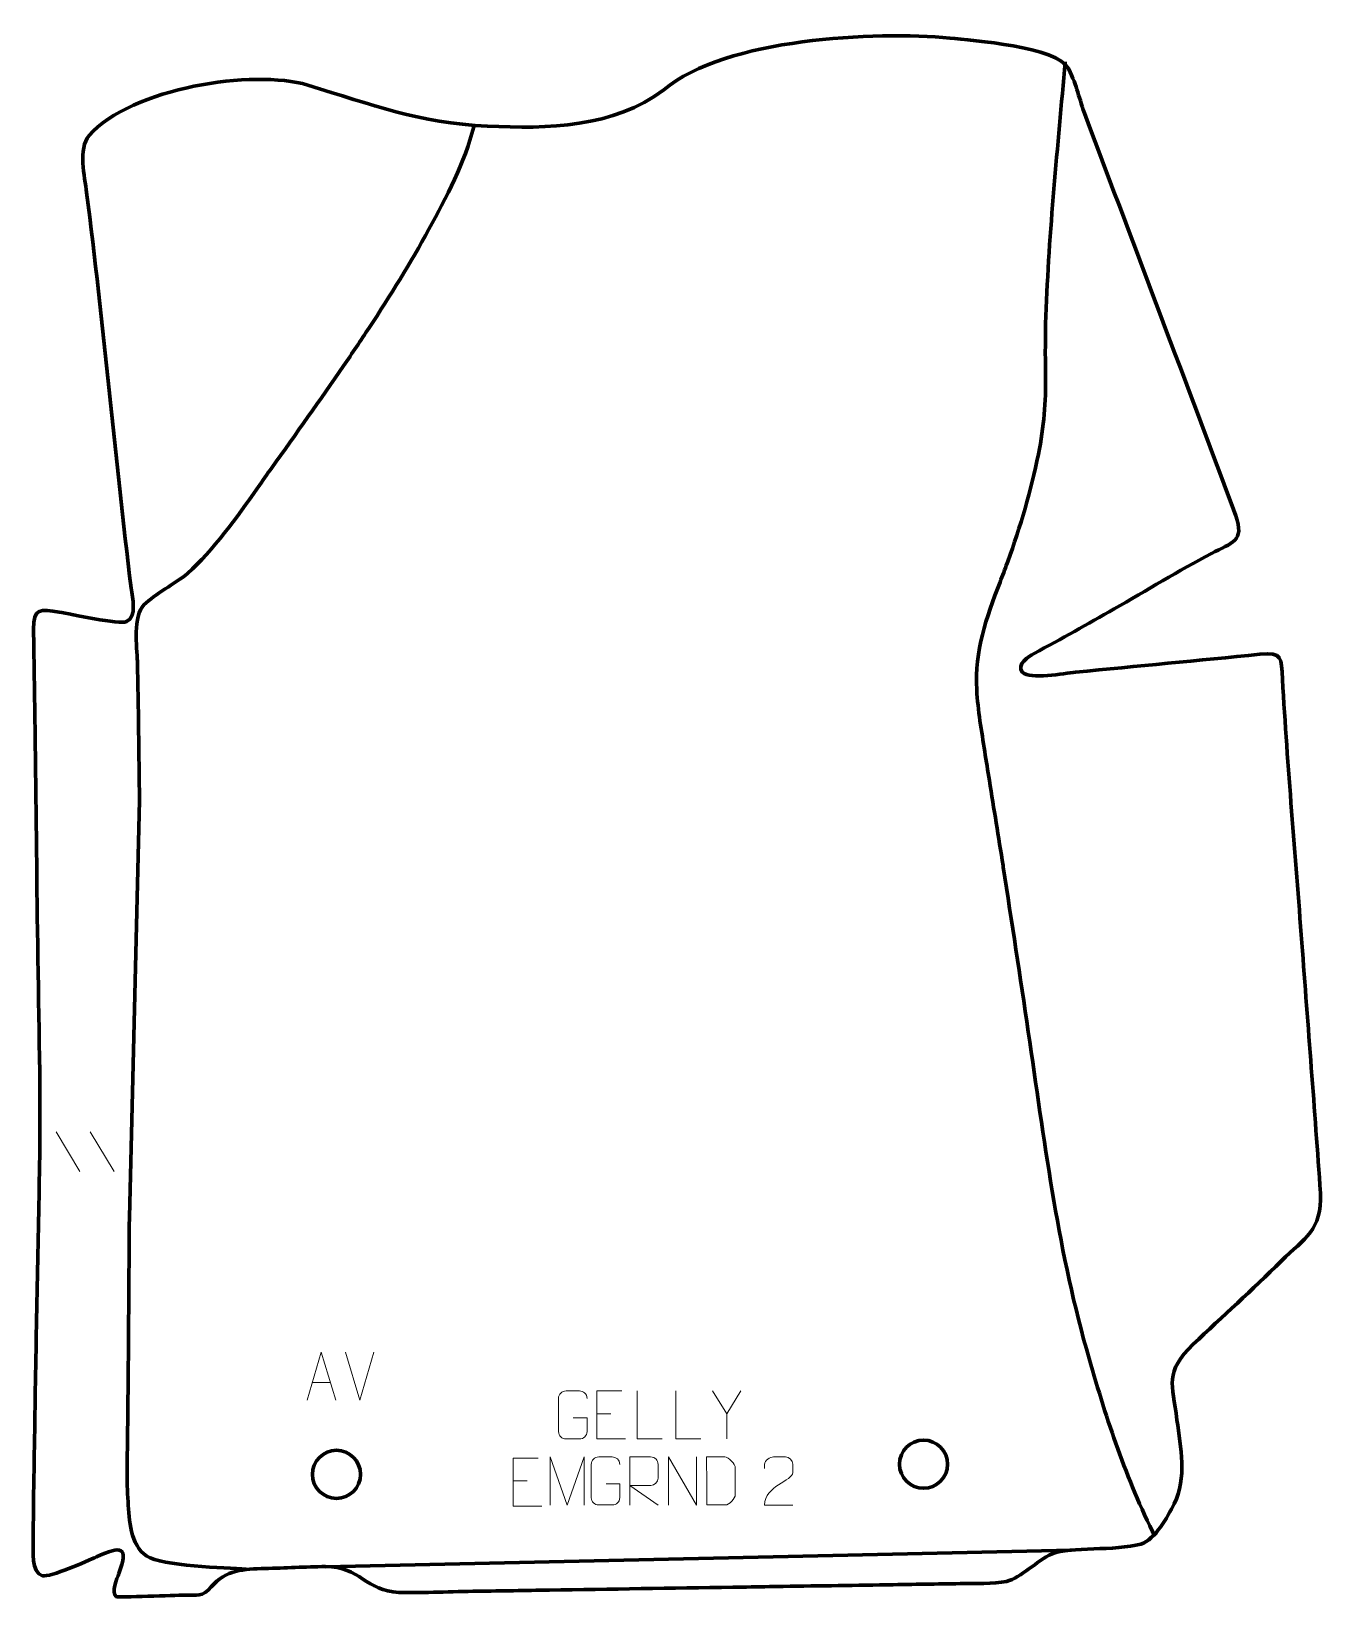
# Model space of a CAD drawing. Header units: millimetres. Extents: x 1354 to 2024, y -5 to 809.
import ezdxf

# ---------------------------------------------------------------- set-up
doc = ezdxf.new("R2010")
doc.units = ezdxf.units.MM
doc.header["$MEASUREMENT"] = 0
doc.layers.add('layer 2', color=7, linetype='Continuous')
doc.layers.add('layer 3', color=7, linetype='Continuous')

msp = doc.modelspace()

# ---------------------------------------------------------------- linework, layer by layer
at = {"layer": 'layer 2', "color": 142, "lineweight": 200}
for centre in [(1817.543, 64.1915), (1512.457, 58.9019)]:
    msp.add_ellipse(centre, major_axis=(12.4937, 0), ratio=0.999992, dxfattribs=at)
at = {"layer": 'layer 2', "color": 142, "lineweight": 158}
for points, knots in [([(1891.1349, 793.0439), (1887.3876, 748.9754), (1882.6778, 705.0463), (1881.1256, 660.8174), (1881.1256, 660.8174), (1880.786, 650.7803), (1880.8062, 640.7548), (1880.9314, 630.7145), (1880.9314, 630.7145), (1881.1348, 615.4167), (1880.1973, 604.1071), (1877.2436, 589.061), (1877.2436, 589.061), (1873.4961, 570.1882), (1867.8114, 551.4496), (1861.3128, 533.35), (1861.3128, 533.35), (1861.3128, 533.35), (1861.022, 532.5458), (1861.022, 532.5458), (1861.022, 532.5458), (1859.8233, 529.2437), (1858.5883, 525.9615), (1857.3265, 522.683), (1857.3265, 522.683), (1849.9659, 503.6754), (1844.2485, 487.3723), (1845.1786, 466.597), (1845.1786, 466.597), (1845.7879, 456.1342), (1847.7503, 444.9514), (1849.3709, 434.5738), (1849.3709, 434.5738), (1850.1517, 429.571), (1850.9566, 424.5719), (1851.7505, 419.5711), (1851.7505, 419.5711), (1854.0891, 404.8236), (1856.5605, 390.0987), (1858.8601, 375.3446), (1858.8601, 375.3446), (1858.8601, 375.3446), (1859.0053, 374.4092), (1859.0053, 374.4092), (1859.0053, 374.4092), (1863.4149, 345.9433), (1867.782, 317.4717), (1872.0112, 288.9784), (1872.0112, 288.9784), (1880.3538, 232.6696), (1886.7476, 179.2463), (1902.1867, 124.0895), (1902.1867, 124.0895), (1902.1867, 124.0895), (1902.7052, 122.237), (1902.7052, 122.237), (1902.7052, 122.237), (1912.0748, 89.1172), (1921.5189, 60.3029), (1936.5039, 29.1623), (1936.5039, 29.1623), (1936.7825, 28.5834), (1937.0603, 28.0041), (1937.338, 27.4248)], [0, 0, 0, 0, 0.05882353, 0.05882353, 0.05882353, 0.05882353, 0.11764706, 0.11764706, 0.11764706, 0.11764706, 0.17647059, 0.17647059, 0.17647059, 0.17647059, 0.23529412, 0.23529412, 0.23529412, 0.23529412, 0.29411765, 0.29411765, 0.29411765, 0.29411765, 0.35294118, 0.35294118, 0.35294118, 0.35294118, 0.41176471, 0.41176471, 0.41176471, 0.41176471, 0.47058824, 0.47058824, 0.47058824, 0.47058824, 0.52941176, 0.52941176, 0.52941176, 0.52941176, 0.58823529, 0.58823529, 0.58823529, 0.58823529, 0.64705882, 0.64705882, 0.64705882, 0.64705882, 0.70588235, 0.70588235, 0.70588235, 0.70588235, 0.76470588, 0.76470588, 0.76470588, 0.76470588, 0.82352941, 0.82352941, 0.82352941, 0.82352941, 0.88235294, 0.88235294, 0.88235294, 0.88235294, 1, 1, 1, 1]), ([(1465.4665, 9.6103), (1454.7084, 10.4167), (1421.5684, 11.2508), (1413.919, 16.3555), (1413.919, 16.3555), (1405.1557, 22.2034), (1404.8424, 35.1475), (1404.1515, 44.5973), (1404.1515, 44.5973), (1403.2845, 55.7704), (1403.7307, 67.0744), (1403.8892, 78.271), (1403.8892, 78.271), (1404.0026, 90.6619), (1404.16, 103.052), (1404.2549, 115.4431), (1404.2549, 115.4431), (1404.4391, 141.1783), (1404.6233, 166.9134), (1404.8075, 192.6486), (1404.8075, 192.6486), (1404.8075, 192.6486), (1410.0963, 409.1442), (1410.0963, 409.1442), (1410.0963, 409.1442), (1409.7281, 433.1663), (1409.6332, 457.3065), (1408.978, 481.3095), (1408.978, 481.3095), (1408.7659, 489.0815), (1406.5841, 504.9958), (1412.4224, 510.8013), (1412.4224, 510.8013), (1418.1928, 516.5392), (1428.2885, 521.6613), (1435.086, 527.1606), (1435.086, 527.1606), (1448.4139, 539.1774), (1460.9293, 556.4926), (1471.2354, 571.2414), (1471.2354, 571.2414), (1471.2354, 571.2414), (1471.7252, 571.9432), (1471.7252, 571.9432), (1471.7252, 571.9432), (1474.0847, 575.3272), (1476.4406, 578.7101), (1478.8302, 582.0733), (1478.8302, 582.0733), (1491.3612, 599.6725), (1503.956, 617.2086), (1516.1448, 635.0494), (1516.1448, 635.0494), (1520.6158, 641.6054), (1525.0388, 648.1893), (1529.4141, 654.8096), (1529.4141, 654.8096), (1540.4327, 671.5254), (1550.8848, 688.4494), (1560.5064, 706.0129), (1560.5064, 706.0129), (1569.5453, 722.6789), (1579.0853, 740.7924), (1583.7894, 759.2174), (1583.7894, 759.2174), (1583.7894, 759.2174), (1584.0181, 760.113), (1584.0181, 760.113)], [0, 0, 0, 0, 0.05555556, 0.05555556, 0.05555556, 0.05555556, 0.11111111, 0.11111111, 0.11111111, 0.11111111, 0.16666667, 0.16666667, 0.16666667, 0.16666667, 0.22222222, 0.22222222, 0.22222222, 0.22222222, 0.27777778, 0.27777778, 0.27777778, 0.27777778, 0.33333333, 0.33333333, 0.33333333, 0.33333333, 0.38888889, 0.38888889, 0.38888889, 0.38888889, 0.44444444, 0.44444444, 0.44444444, 0.44444444, 0.5, 0.5, 0.5, 0.5, 0.55555556, 0.55555556, 0.55555556, 0.55555556, 0.61111111, 0.61111111, 0.61111111, 0.61111111, 0.66666667, 0.66666667, 0.66666667, 0.66666667, 0.72222222, 0.72222222, 0.72222222, 0.72222222, 0.77777778, 0.77777778, 0.77777778, 0.77777778, 0.83333333, 0.83333333, 0.83333333, 0.83333333, 0.88888889, 0.88888889, 0.88888889, 0.88888889, 1, 1, 1, 1])]:
    msp.add_open_spline(points, degree=3, knots=knots, dxfattribs=at)
msp.add_open_spline([(1894.5307, 19.4432), (1894.5307, 19.4432), (1506.7135, 10.8419), (1506.7135, 10.8419)], degree=3, dxfattribs=at)
at = {"layer": 'layer 3', "color": 242, "lineweight": 158}
msp.add_open_spline([(1497.5342, 780.9667), (1531.0769, 770.6774), (1555.0177, 761.4041), (1590.9294, 759.5811), (1590.9294, 759.5811), (1622.1012, 758.143), (1656.5094, 758.8068), (1682.534, 778.5152), (1682.534, 778.5152), (1714.9007, 805.5458), (1792.5182, 808.8893), (1831.2404, 805.3908), (1831.2404, 805.3908), (1842.5546, 804.2697), (1887.2913, 800.8564), (1892.9128, 789.4833), (1892.9128, 789.4833), (1897.6324, 779.7311), (1898.0083, 774.806), (1901.9131, 764.4139), (1901.9131, 764.4139), (1927.8739, 695.3254), (1954.0214, 626.281), (1979.806, 557.1296), (1979.806, 557.1296), (1984.524, 543.6928), (1977.978, 543.1952), (1967.1606, 537.517), (1967.1606, 537.517), (1950.2131, 528.5847), (1933.3519, 518.2184), (1916.6386, 508.6794), (1916.6386, 508.6794), (1902.8761, 500.8213), (1889.0211, 493.1544), (1875.1172, 485.5503), (1875.1172, 485.5503), (1872.2818, 484), (1865.6871, 479.8672), (1868.8453, 475.8824), (1868.8453, 475.8824), (1873.0342, 471.7269), (1890.5034, 475.2098), (1896.5995, 475.8137), (1896.5995, 475.8137), (1928.5445, 478.9646), (1960.4431, 481.8557), (1992.3876, 485.145), (1992.3876, 485.145), (2004.2852, 486.3701), (2003.4181, 483.3961), (2004.0678, 472.0944), (2004.0678, 472.0944), (2006.7214, 426.5098), (2010.7916, 380.7025), (2014.1597, 335.1228), (2014.1597, 335.1228), (2017.365, 291.7962), (2020.8536, 248.4264), (2023.8187, 205.0911), (2023.8187, 205.0911), (2024.4642, 185.5097), (2016.0495, 182.1842), (2003.3804, 169.6794), (2003.3804, 169.6794), (1988.3353, 154.8451), (1973.0622, 140.9471), (1957.6894, 126.5324), (1957.6894, 126.5324), (1942.5338, 111.3824), (1946.9432, 106.6266), (1949.2772, 87.1513), (1949.2772, 87.1513), (1951.1218, 72.8124), (1954.5437, 57.1971), (1947.8207, 43.6067), (1947.8207, 43.6067), (1944.3006, 36.765), (1938.1334, 25.1588), (1930.4619, 22.6503), (1930.4619, 22.6503), (1917.1512, 19.023), (1893.8411, 21.3485), (1884.4038, 17.5874), (1884.4038, 17.5874), (1876.1544, 14.0311), (1868.4156, 5.0694), (1860.6013, 3.285), (1860.6013, 3.285), (1854.3243, 1.8516), (1843.4774, 2.2194), (1836.6487, 2.1116), (1836.6487, 2.1116), (1830.611, 2.0163), (1824.5733, 1.9214), (1818.5355, 1.8264), (1818.5355, 1.8264), (1816.9466, 1.8013), (1815.3579, 1.7763), (1813.769, 1.7513), (1813.769, 1.7513), (1807.4136, 1.6513), (1801.0582, 1.5512), (1794.7029, 1.4512), (1794.7029, 1.4512), (1775.6368, 1.151), (1756.5707, 0.8509), (1737.5046, 0.5507), (1737.5046, 0.5507), (1731.1492, 0.4507), (1724.7938, 0.3506), (1718.4385, 0.2506), (1718.4385, 0.2506), (1686.6616, -0.2497), (1654.8848, -0.7499), (1623.108, -1.2501), (1623.108, -1.2501), (1610.7151, -1.4452), (1598.3221, -1.6403), (1585.9291, -1.8354), (1585.9291, -1.8354), (1572.4232, -2.054), (1558.3631, -2.6698), (1544.9217, -2.4768), (1544.9217, -2.4768), (1527.8451, -1.8289), (1524.8062, 11.0581), (1506.7693, 10.9652), (1506.7693, 10.9652), (1496.3575, 10.8779), (1485.7238, 10.2199), (1475.2231, 9.9896), (1475.2231, 9.9896), (1464.5759, 9.7396), (1454.6907, 9.3125), (1447.4126, 0.4681), (1447.4126, 0.4681), (1442.5681, -5.1399), (1440.3809, -3.66), (1433.1795, -3.8044), (1433.1795, -3.8044), (1429.0671, -3.9146), (1399.0792, -5.1824), (1398.0387, -4.6436), (1398.0387, -4.6436), (1395.0414, -2.5418), (1398.4679, 4.7833), (1399.4063, 7.4046), (1399.4063, 7.4046), (1404.497, 21.6235), (1400.9483, 21.8937), (1387.6689, 16.0078), (1387.6689, 16.0078), (1383.1215, 14.0014), (1363.3626, 5.1964), (1359.671, 6.2385), (1359.671, 6.2385), (1353.8724, 7.8756), (1354.7968, 19.3558), (1354.8207, 24.2528), (1354.8207, 24.2528), (1354.9423, 46.1713), (1355.4343, 68.2788), (1355.7423, 90.2194), (1355.7423, 90.2194), (1356.3725, 134.9061), (1357.5525, 179.5817), (1358.2147, 224.247), (1358.2147, 224.247), (1358.7462, 263.1259), (1357.5463, 302.53), (1357.0721, 341.4661), (1357.0721, 341.4661), (1356.6232, 378.3223), (1356.1751, 415.1785), (1355.7255, 452.0348), (1355.7255, 452.0348), (1355.7255, 452.0348), (1355.714, 452.988), (1355.714, 452.988), (1355.714, 452.988), (1355.5285, 468.0559), (1355.2692, 483.0947), (1354.988, 498.1599), (1354.988, 498.1599), (1354.9699, 509.1044), (1358.5337, 508.8038), (1368.4049, 507.045), (1368.4049, 507.045), (1374.0216, 505.9893), (1399.7718, 500.5047), (1403.4024, 502.112), (1403.4024, 502.112), (1408.9351, 504.5612), (1406.3351, 514.586), (1405.7402, 519.4689), (1405.7402, 519.4689), (1397.4472, 587.9084), (1391.4027, 656.7544), (1382.6119, 725.0801), (1382.6119, 725.0801), (1381.5554, 733.2915), (1378.1284, 747.9336), (1383.8556, 754.7521), (1383.8556, 754.7521), (1405.8897, 779.5016), (1469.2263, 789.4002), (1497.5342, 780.9667)], degree=3, knots=[0, 0, 0, 0, 0.01886792, 0.01886792, 0.01886792, 0.01886792, 0.03773585, 0.03773585, 0.03773585, 0.03773585, 0.05660377, 0.05660377, 0.05660377, 0.05660377, 0.0754717, 0.0754717, 0.0754717, 0.0754717, 0.09433962, 0.09433962, 0.09433962, 0.09433962, 0.11320755, 0.11320755, 0.11320755, 0.11320755, 0.13207547, 0.13207547, 0.13207547, 0.13207547, 0.1509434, 0.1509434, 0.1509434, 0.1509434, 0.16981132, 0.16981132, 0.16981132, 0.16981132, 0.18867925, 0.18867925, 0.18867925, 0.18867925, 0.20754717, 0.20754717, 0.20754717, 0.20754717, 0.22641509, 0.22641509, 0.22641509, 0.22641509, 0.24528302, 0.24528302, 0.24528302, 0.24528302, 0.26415094, 0.26415094, 0.26415094, 0.26415094, 0.28301887, 0.28301887, 0.28301887, 0.28301887, 0.30188679, 0.30188679, 0.30188679, 0.30188679, 0.32075472, 0.32075472, 0.32075472, 0.32075472, 0.33962264, 0.33962264, 0.33962264, 0.33962264, 0.35849057, 0.35849057, 0.35849057, 0.35849057, 0.37735849, 0.37735849, 0.37735849, 0.37735849, 0.39622642, 0.39622642, 0.39622642, 0.39622642, 0.41509434, 0.41509434, 0.41509434, 0.41509434, 0.43396226, 0.43396226, 0.43396226, 0.43396226, 0.45283019, 0.45283019, 0.45283019, 0.45283019, 0.47169811, 0.47169811, 0.47169811, 0.47169811, 0.49056604, 0.49056604, 0.49056604, 0.49056604, 0.50943396, 0.50943396, 0.50943396, 0.50943396, 0.52830189, 0.52830189, 0.52830189, 0.52830189, 0.54716981, 0.54716981, 0.54716981, 0.54716981, 0.56603774, 0.56603774, 0.56603774, 0.56603774, 0.58490566, 0.58490566, 0.58490566, 0.58490566, 0.60377358, 0.60377358, 0.60377358, 0.60377358, 0.62264151, 0.62264151, 0.62264151, 0.62264151, 0.64150943, 0.64150943, 0.64150943, 0.64150943, 0.66037736, 0.66037736, 0.66037736, 0.66037736, 0.67924528, 0.67924528, 0.67924528, 0.67924528, 0.69811321, 0.69811321, 0.69811321, 0.69811321, 0.71698113, 0.71698113, 0.71698113, 0.71698113, 0.73584906, 0.73584906, 0.73584906, 0.73584906, 0.75471698, 0.75471698, 0.75471698, 0.75471698, 0.77358491, 0.77358491, 0.77358491, 0.77358491, 0.79245283, 0.79245283, 0.79245283, 0.79245283, 0.81132075, 0.81132075, 0.81132075, 0.81132075, 0.83018868, 0.83018868, 0.83018868, 0.83018868, 0.8490566, 0.8490566, 0.8490566, 0.8490566, 0.86792453, 0.86792453, 0.86792453, 0.86792453, 0.88679245, 0.88679245, 0.88679245, 0.88679245, 0.90566038, 0.90566038, 0.90566038, 0.90566038, 0.9245283, 0.9245283, 0.9245283, 0.9245283, 0.94339623, 0.94339623, 0.94339623, 0.94339623, 0.96226415, 0.96226415, 0.96226415, 0.96226415, 1, 1, 1, 1], dxfattribs=at)
at = {"layer": 'layer 3', "color": 250, "lineweight": 9}
for points in [[(1366.7763, 236.9067), (1366.7763, 236.9067), (1379.1406, 216.3624), (1379.1406, 216.3624)], [(1384.5062, 236.9067), (1384.5062, 236.9067), (1396.8705, 216.3624), (1396.8705, 216.3624)], [(1524.5456, 97.4688), (1524.5456, 97.4688), (1517.2238, 122.4224), (1517.2238, 122.4224)], [(1531.8675, 122.4224), (1531.8675, 122.4224), (1524.5457, 97.4688), (1524.5457, 97.4688)], [(1499.9087, 106.7255), (1499.9087, 106.7255), (1509.4044, 106.7255), (1509.4044, 106.7255)], [(1715.2705, 90.3608), (1715.2705, 90.3608), (1707.9496, 102.2595), (1707.9496, 102.2595)], [(1647.8384, 90.3798), (1647.8384, 90.3798), (1655.0065, 90.3798), (1655.0065, 90.3798)], [(1604.3166, 55.4588), (1604.3166, 55.4588), (1611.4847, 55.4588), (1611.4847, 55.4588)]]:
    msp.add_open_spline(points, degree=3, dxfattribs=at)
for points, knots in [([(1497.1861, 97.4761), (1497.1861, 97.4761), (1504.5571, 122.4296), (1504.5571, 122.4296), (1504.5571, 122.4296), (1504.5571, 122.4296), (1512.127, 97.4761), (1512.127, 97.4761)], [0, 0, 0, 0, 0.33333333, 0.33333333, 0.33333333, 0.33333333, 1, 1, 1, 1]), ([(1635.5262, 88.2917), (1635.5262, 88.2917), (1642.6943, 88.2917), (1642.6943, 88.2917), (1642.6943, 88.2917), (1642.6943, 88.2917), (1642.6943, 81.1236), (1642.6943, 81.1236), (1642.6943, 81.1236), (1642.5546, 78.8002), (1640.8774, 77.3206), (1638.7296, 77.3098), (1638.7296, 77.3098), (1636.3978, 77.3102), (1634.0658, 77.3102), (1631.7343, 77.3098), (1631.7343, 77.3098), (1629.8094, 77.2044), (1627.8372, 79.0889), (1627.8484, 81.1062), (1627.8484, 81.1062), (1627.8488, 86.8763), (1627.8488, 92.646), (1627.8484, 98.4153), (1627.8484, 98.4153), (1627.8526, 100.5534), (1629.5994, 102.2726), (1631.7517, 102.2592), (1631.7517, 102.2592), (1634.0774, 102.2592), (1636.4035, 102.2592), (1638.7296, 102.2592), (1638.7296, 102.2592), (1640.6763, 102.2946), (1642.6677, 100.8031), (1642.6943, 98.3654)], [0, 0, 0, 0, 0.1, 0.1, 0.1, 0.1, 0.2, 0.2, 0.2, 0.2, 0.3, 0.3, 0.3, 0.3, 0.4, 0.4, 0.4, 0.4, 0.5, 0.5, 0.5, 0.5, 0.6, 0.6, 0.6, 0.6, 0.7, 0.7, 0.7, 0.7, 0.8, 0.8, 0.8, 0.8, 1, 1, 1, 1]), ([(1660.7123, 102.2595), (1660.7123, 102.2595), (1647.8384, 102.2595), (1647.8384, 102.2595), (1647.8384, 102.2595), (1647.8384, 102.2595), (1647.8384, 77.3059), (1647.8384, 77.3059), (1647.8384, 77.3059), (1647.8384, 77.3059), (1662.7042, 77.3059), (1662.7042, 77.3059)], [0, 0, 0, 0, 0.25, 0.25, 0.25, 0.25, 0.5, 0.5, 0.5, 0.5, 1, 1, 1, 1]), ([(1681.7458, 77.3059), (1681.7458, 77.3059), (1668.7967, 77.3059), (1668.7967, 77.3059), (1668.7967, 77.3059), (1668.7967, 77.3059), (1668.7967, 102.2595), (1668.7967, 102.2595)], [0, 0, 0, 0, 0.33333333, 0.33333333, 0.33333333, 0.33333333, 1, 1, 1, 1]), ([(1701.7458, 77.3059), (1701.7458, 77.3059), (1688.7967, 77.3059), (1688.7967, 77.3059), (1688.7967, 77.3059), (1688.7967, 77.3059), (1688.7967, 102.2595), (1688.7967, 102.2595)], [0, 0, 0, 0, 0.33333333, 0.33333333, 0.33333333, 0.33333333, 1, 1, 1, 1]), ([(1722.5929, 102.2595), (1722.5929, 102.2595), (1715.2705, 90.3608), (1715.2705, 90.3608), (1715.2705, 90.3608), (1715.2705, 90.3608), (1715.2712, 77.3059), (1715.2712, 77.3059)], [0, 0, 0, 0, 0.33333333, 0.33333333, 0.33333333, 0.33333333, 1, 1, 1, 1]), ([(1617.1905, 67.3385), (1617.1905, 67.3385), (1604.3166, 67.3385), (1604.3166, 67.3385), (1604.3166, 67.3385), (1604.3166, 67.3385), (1604.3166, 42.3849), (1604.3166, 42.3849), (1604.3166, 42.3849), (1604.3166, 42.3849), (1619.1824, 42.3849), (1619.1824, 42.3849)], [0, 0, 0, 0, 0.25, 0.25, 0.25, 0.25, 0.5, 0.5, 0.5, 0.5, 1, 1, 1, 1]), ([(1623.4382, 42.9799), (1623.4382, 42.9799), (1623.4382, 67.9378), (1623.4382, 67.9378), (1623.4382, 67.9378), (1623.4382, 67.9378), (1632.3633, 42.9799), (1632.3633, 42.9799), (1632.3633, 42.9799), (1632.3633, 42.9799), (1641.1232, 67.9373), (1641.1232, 67.9373), (1641.1232, 67.9373), (1641.1232, 67.9373), (1641.1232, 42.9799), (1641.1232, 42.9799)], [0, 0, 0, 0, 0.2, 0.2, 0.2, 0.2, 0.4, 0.4, 0.4, 0.4, 0.6, 0.6, 0.6, 0.6, 1, 1, 1, 1]), ([(1652.5356, 53.9678), (1652.5356, 53.9678), (1659.7037, 53.9678), (1659.7037, 53.9678), (1659.7037, 53.9678), (1659.7037, 53.9678), (1659.7037, 46.7997), (1659.7037, 46.7997), (1659.7037, 46.7997), (1659.564, 44.4763), (1657.8868, 42.9967), (1655.739, 42.9859), (1655.739, 42.9859), (1653.4072, 42.9863), (1651.0752, 42.9863), (1648.7437, 42.9859), (1648.7437, 42.9859), (1646.8188, 42.8805), (1644.8466, 44.765), (1644.8578, 46.7823), (1644.8578, 46.7823), (1644.8582, 52.5524), (1644.8582, 58.3221), (1644.8578, 64.0914), (1644.8578, 64.0914), (1644.862, 66.2295), (1646.6088, 67.9487), (1648.7611, 67.9353), (1648.7611, 67.9353), (1651.0868, 67.9353), (1653.4129, 67.9353), (1655.739, 67.9353), (1655.739, 67.9353), (1657.6857, 67.9707), (1659.6771, 66.4792), (1659.7037, 64.0415)], [0, 0, 0, 0, 0.1, 0.1, 0.1, 0.1, 0.2, 0.2, 0.2, 0.2, 0.3, 0.3, 0.3, 0.3, 0.4, 0.4, 0.4, 0.4, 0.5, 0.5, 0.5, 0.5, 0.6, 0.6, 0.6, 0.6, 0.7, 0.7, 0.7, 0.7, 0.8, 0.8, 0.8, 0.8, 1, 1, 1, 1]), ([(1664.9487, 42.9821), (1664.9487, 42.9821), (1664.9487, 67.9356), (1664.9487, 67.9356), (1664.9487, 67.9356), (1668.5435, 67.9356), (1672.139, 67.9356), (1675.7342, 67.9356), (1675.7342, 67.9356), (1678.0595, 67.8979), (1679.6168, 66.4079), (1679.6127, 64.0415), (1679.6127, 64.0415), (1679.6123, 62.006), (1679.6123, 58.9466), (1679.6127, 56.9106), (1679.6127, 56.9106), (1679.6062, 55.0351), (1677.7939, 53.0933), (1675.7844, 53.0742), (1675.7844, 53.0742), (1675.7844, 53.0742), (1664.9487, 53.0742), (1664.9487, 53.0742), (1664.9487, 53.0742), (1664.9487, 53.0742), (1679.6034, 42.9821), (1679.6034, 42.9821)], [0, 0, 0, 0, 0.125, 0.125, 0.125, 0.125, 0.25, 0.25, 0.25, 0.25, 0.375, 0.375, 0.375, 0.375, 0.5, 0.5, 0.5, 0.5, 0.625, 0.625, 0.625, 0.625, 0.75, 0.75, 0.75, 0.75, 1, 1, 1, 1]), ([(1684.9533, 42.9821), (1684.9533, 42.9821), (1684.9533, 67.9356), (1684.9533, 67.9356), (1684.9533, 67.9356), (1684.9533, 67.9356), (1699.6081, 42.9821), (1699.6081, 42.9821), (1699.6081, 42.9821), (1699.6081, 42.9821), (1699.6081, 67.9356), (1699.6081, 67.9356)], [0, 0, 0, 0, 0.25, 0.25, 0.25, 0.25, 0.5, 0.5, 0.5, 0.5, 1, 1, 1, 1]), ([(1704.8884, 43.0102), (1707.2202, 43.0106), (1712.1704, 42.9866), (1714.5019, 42.9863), (1714.5019, 42.9863), (1716.4269, 42.8809), (1719.7455, 46.4225), (1719.7343, 48.4398), (1719.7343, 48.4398), (1719.7339, 54.2099), (1719.7339, 56.3796), (1719.7343, 62.1489), (1719.7343, 62.1489), (1719.73, 64.287), (1716.3555, 67.9471), (1714.2031, 67.9336), (1714.2031, 67.9336), (1711.8774, 67.9336), (1707.1531, 67.9336), (1704.827, 67.9336), (1704.827, 67.9336), (1704.8274, 62.1867), (1704.8887, 48.7575), (1704.8884, 43.0102)], [0, 0, 0, 0, 0.14285714, 0.14285714, 0.14285714, 0.14285714, 0.28571429, 0.28571429, 0.28571429, 0.28571429, 0.42857143, 0.42857143, 0.42857143, 0.42857143, 0.57142857, 0.57142857, 0.57142857, 0.57142857, 0.71428571, 0.71428571, 0.71428571, 0.71428571, 1, 1, 1, 1]), ([(1749.6521, 42.9717), (1744.7377, 42.972), (1739.8233, 42.972), (1734.9092, 42.9717), (1734.9092, 42.9717), (1734.9092, 52.904), (1749.5602, 55.5452), (1749.6521, 59.8555), (1749.6521, 59.8555), (1749.6518, 61.2796), (1749.6518, 62.7033), (1749.6521, 64.1266), (1749.6521, 64.1266), (1749.6352, 66.2037), (1747.5124, 67.9285), (1745.8414, 67.9458), (1745.8414, 67.9458), (1743.7682, 67.9454), (1741.6953, 67.9454), (1739.6229, 67.9458), (1739.6229, 67.9458), (1737.8008, 67.9623), (1734.9761, 66.1702), (1734.9092, 64.0766), (1734.9092, 64.0766), (1734.9092, 64.0766), (1734.9092, 62.0218), (1734.9092, 62.0218)], [0, 0, 0, 0, 0.125, 0.125, 0.125, 0.125, 0.25, 0.25, 0.25, 0.25, 0.375, 0.375, 0.375, 0.375, 0.5, 0.5, 0.5, 0.5, 0.625, 0.625, 0.625, 0.625, 0.75, 0.75, 0.75, 0.75, 1, 1, 1, 1])]:
    msp.add_open_spline(points, degree=3, knots=knots, dxfattribs=at)

doc.saveas('drawing.dxf')
